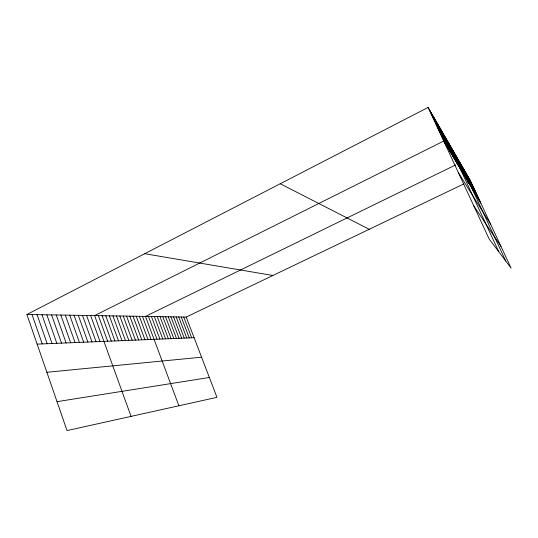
<?xml version="1.0" encoding="UTF-8"?>
<svg xmlns="http://www.w3.org/2000/svg" width="538" height="538" viewBox="0 0 538 538"><rect width="100%" height="100%" fill="white"/><g stroke="black" fill="none" stroke-linecap="round" stroke-linejoin="round"><path stroke-width="0.81" d="M26.9 314.495L186.195 317.07L216.962 397.34L67.021 430.575L26.9 314.495L428.127 107.425L470.4 180.761L511.1 268.126L489.116 238.906L428.127 107.425M455.666 164.91L145.489 316.411L178.885 405.78M457.125 164.198L460.03 162.779L505.754 261.017M186.195 317.07L463.837 183.909M467.482 182.16L470.4 180.761M57.028 401.657L209.349 377.474M46.873 372.276L201.575 357.192M37.142 344.132L194.097 337.696M144.688 253.707L272.887 275.496M280.237 183.754L369.229 229.289M473.87 206.034L501.006 246.465M458.41 172.705L490.717 224.38M443.642 140.875L480.837 203.169M469.782 179.692L480.293 202.261M469.149 178.603L479.741 201.34M468.517 177.5L479.183 200.405M467.865 176.377L478.618 199.45M467.213 175.233L478.04 198.488M466.54 174.077L477.455 197.507M465.868 172.9L476.856 196.511M465.175 171.703L476.258 195.496M464.476 170.492L475.639 194.467M463.763 169.255L475.014 193.418M463.043 168.004L474.381 192.355M462.31 166.726L473.736 191.279M461.564 165.435L473.077 190.176M460.804 164.117L472.411 189.06M459.244 161.413L471.046 186.767M458.45 160.028L470.34 185.59M457.636 158.616L469.627 184.399M456.809 157.183L468.901 183.182M455.968 155.724L468.161 181.938M455.108 154.238L467.408 180.681M454.24 152.725L466.641 179.396M453.352 151.191L465.861 178.091M452.451 149.625L465.067 176.76M451.53 148.024L464.26 175.401M450.588 146.397L463.433 174.023M449.634 144.742L462.593 172.617M448.665 143.054L461.738 171.185M447.67 141.333L460.864 169.719M498.813 251.797L446.661 139.584L94.607 315.591L131.057 416.378M445.599 137.741L459.042 166.666M444.516 135.858L458.087 165.065M443.413 133.942L457.112 163.438M442.283 131.985L456.123 161.77M441.133 129.988L455.108 160.075M439.956 127.943L454.072 158.333M438.752 125.858L453.009 156.565M437.522 123.727L451.927 154.749M436.271 121.554L450.824 152.9M434.986 119.328L449.694 151.01M433.675 117.055L448.537 149.073M432.337 114.728L447.354 147.089M430.965 112.355L446.15 145.065M429.566 109.92L444.913 142.994M183.734 317.03L191.683 337.797M181.245 316.99L189.235 337.898M178.717 316.949L186.747 337.999M176.161 316.909L184.231 338.099M173.566 316.869L181.676 338.207M170.929 316.828L179.087 338.315M168.266 316.781L176.464 338.422M165.556 316.741L173.801 338.53M162.812 316.694L171.104 338.637M160.028 316.647L168.367 338.752M157.204 316.606L165.583 338.866M154.339 316.559L162.765 338.98M151.434 316.512L159.907 339.101M148.481 316.465L157.002 339.216M142.456 316.364L151.07 339.465M139.369 316.317L148.031 339.586M136.242 316.263L144.951 339.713M133.061 316.209L141.824 339.841M129.833 316.162L138.643 339.969M126.558 316.109L135.415 340.103M123.229 316.055L132.14 340.238M119.846 316.001L128.811 340.372M116.416 315.94L125.428 340.514M112.926 315.887L121.992 340.655M109.382 315.826L118.494 340.796M105.778 315.772L114.95 340.944M102.112 315.712L111.339 341.092M98.393 315.651L107.667 341.24M90.64 315.524L100.028 341.556M86.605 315.463L96.053 341.717M82.496 315.396L92.005 341.886M78.319 315.329L87.882 342.054M74.062 315.255L83.686 342.229M69.732 315.187L79.416 342.403M65.32 315.113L75.064 342.578M60.828 315.046L70.633 342.76M56.255 314.972L66.113 342.948M51.587 314.891L61.514 343.136M46.84 314.817L56.826 343.325M41.998 314.737L52.052 343.52M37.061 314.656L47.176 343.721M32.031 314.575L42.213 343.923"/></g></svg>
